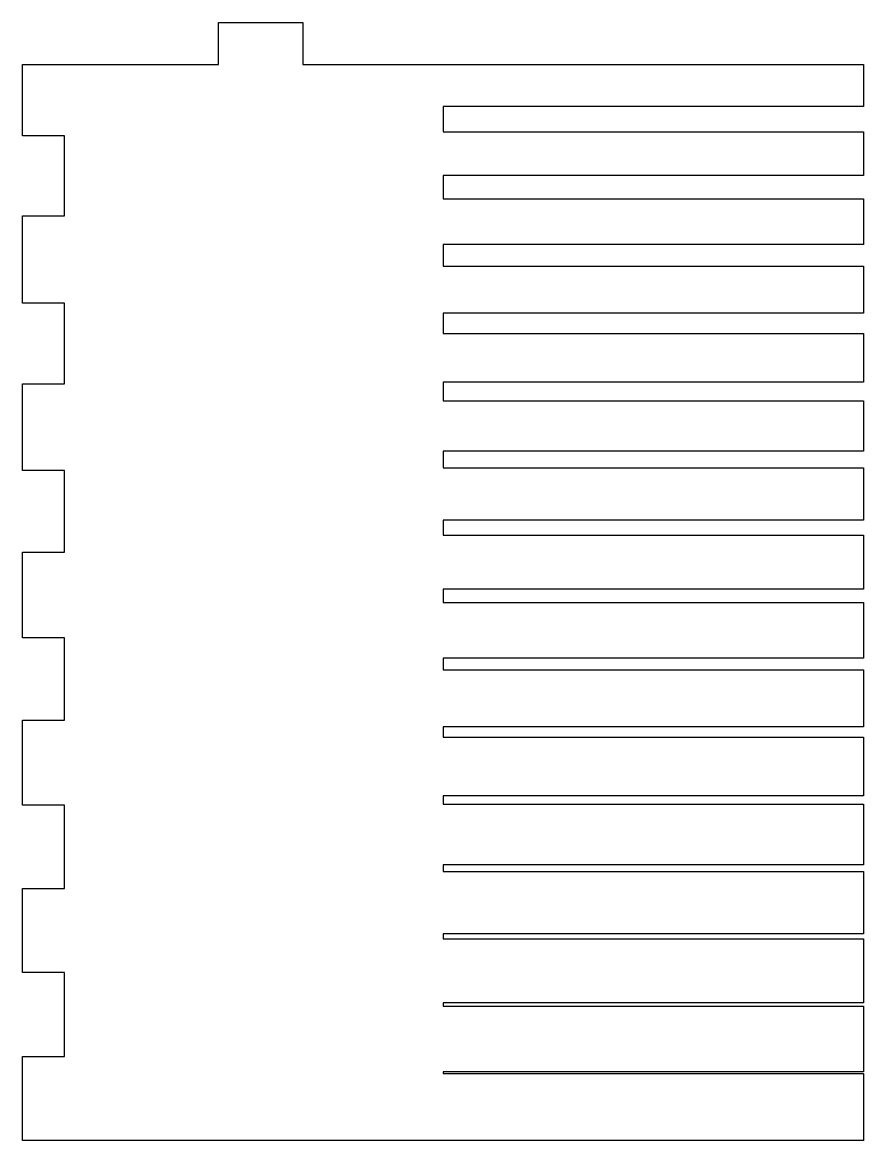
# Model space of a CAD drawing. Extents: x 1.1 to 26.5, y 10.9 to 44.7.
import ezdxf

# ---------------------------------------------------------------- set-up
doc = ezdxf.new("R2010")
doc.units = 0
doc.layers.get('0').update_dxf_attribs({"linetype": 'CONTINUOUS'})

msp = doc.modelspace()

# ---------------------------------------------------------------- linework, layer by layer
at = {"color": 7}
msp.add_lwpolyline([(26.505615, 10.897757), (1.105594, 10.897757), (1.105594, 13.437752), (2.375627, 13.437752), (2.375627, 15.977747), (1.105594, 15.977747), (1.105594, 18.517742), (2.375627, 18.517742), (2.375627, 21.032361), (1.105594, 21.032361), (1.105594, 23.597732), (2.375627, 23.597732), (2.375627, 26.086903), (1.105594, 26.086903), (1.105594, 28.677722), (2.375627, 28.677722), (2.375627, 31.141516), (1.105594, 31.141516), (1.105594, 33.757712), (2.375627, 33.757712), (2.375627, 36.19613), (1.105594, 36.19613), (1.105594, 38.837702), (2.375627, 38.837702), (2.375627, 41.250743), (1.105594, 41.250743), (1.105594, 43.409735), (7.03146, 43.409735), (7.03146, 44.679697), (9.571455, 44.679697), (9.571455, 43.409735), (26.505615, 43.409735), (26.505615, 42.139702), (13.80564, 42.139702), (13.80564, 41.377697), (26.505615, 41.377697), (26.505615, 40.056911), (13.80564, 40.056911), (13.80564, 39.345729), (26.505615, 39.345729), (26.505615, 37.974119), (13.80564, 37.974119), (13.80564, 37.313762), (26.505615, 37.313762), (26.505615, 35.891328), (13.80564, 35.891328), (13.80564, 35.281723), (26.505615, 35.281723), (26.505615, 33.808536), (13.80564, 33.808536), (13.80564, 33.249756), (26.505615, 33.249756), (26.505615, 31.725745), (13.80564, 31.725745), (13.80564, 31.217717), (26.505615, 31.217717), (26.505615, 29.642953), (13.80564, 29.642953), (13.80564, 29.18575), (26.505615, 29.18575), (26.505615, 27.560161), (13.80564, 27.560161), (13.80564, 27.153711), (26.505615, 27.153711), (26.505615, 25.477298), (13.80564, 25.477298), (13.80564, 25.121743), (26.505615, 25.121743), (26.505615, 23.394507), (13.80564, 23.394507), (13.80564, 23.089704), (26.505615, 23.089704), (26.505615, 21.311715), (13.80564, 21.311715), (13.80564, 21.057737), (26.505615, 21.057737), (26.505615, 19.228924), (13.80564, 19.228924), (13.80564, 19.025698), (26.505615, 19.025698), (26.505615, 17.146132), (13.80564, 17.146132), (13.80564, 16.993731), (26.505615, 16.993731), (26.505615, 15.063341), (13.80564, 15.063341), (13.80564, 14.961692), (26.505615, 14.961692), (26.505615, 12.980549), (13.80564, 12.980549), (13.80564, 12.929653), (26.505615, 12.929725), (26.505615, 10.897757)], dxfattribs=at)

doc.saveas('drawing.dxf')
